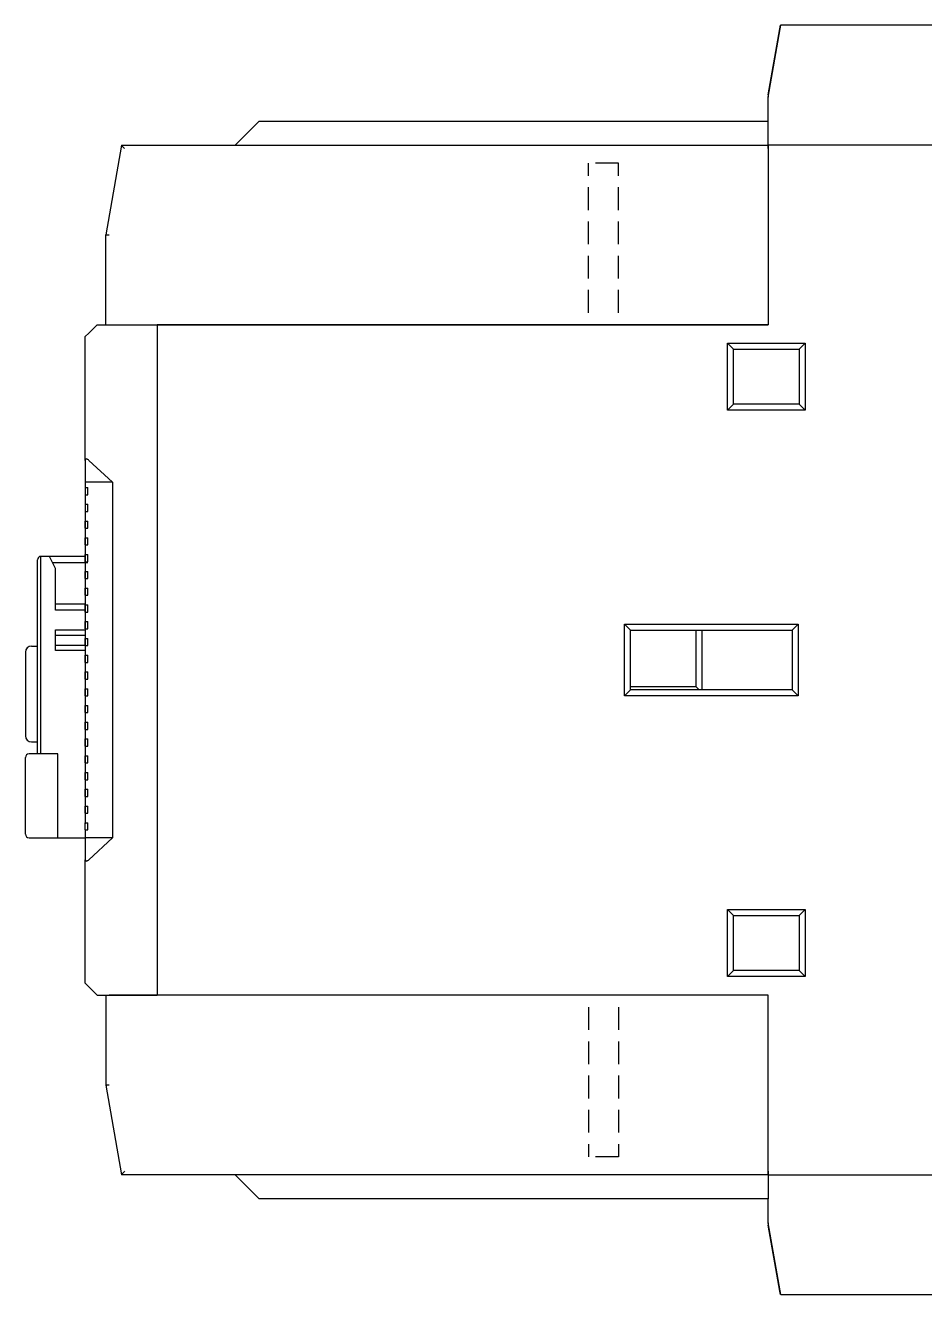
# Model space of a CAD drawing. Header units: millimetres. Extents: x -2535 to -2141, y -1417 to -1300.
# Drawn here: x -2413.8 to -2338.7, y -1411.8 to -1305.8 of the extents above; entities that cross this region are included whole.
import ezdxf

# ---------------------------------------------------------------- set-up
doc = ezdxf.new("R2010")
doc.units = ezdxf.units.MM
doc.linetypes.add('HIDDEN', pattern=[9.525, 6.35, -3.175])
doc.layers.add('도면층1', color=3, linetype='Continuous')

msp = doc.modelspace()

# ---------------------------------------------------------------- linework, layer by layer
at = {"color": 7, "linetype": 'Continuous'}
for p, q in [((-2350.79, -1306.1), (-2350.74, -1305.8)), ((-2350.76, -1306.1), (-2350.7, -1305.8)), ((-2350.7, -1305.8), (-2350.74, -1305.8)), ((-2302.76, -1305.8), (-2350.7, -1305.8)), ((-2351.76, -1311.6), (-2350.79, -1306.1)), ((-2351.76, -1311.8), (-2350.76, -1306.1)), ((-2351.76, -1311.6), (-2351.76, -1311.8)), ((-2351.76, -1313.8), (-2351.76, -1311.8)), ((-2394.26, -1313.8), (-2396.26, -1315.8)), ((-2394.26, -1313.8), (-2351.76, -1313.8)), ((-2351.76, -1315.8), (-2351.76, -1313.8)), ((-2405.74, -1315.8), (-2407.06, -1323.3)), ((-2405.74, -1315.8), (-2351.76, -1315.8)), ((-2405.74, -1315.8), (-2351.76, -1315.8)), ((-2351.76, -1315.8), (-2351.76, -1315.82)), ((-2334.76, -1315.8), (-2351.76, -1315.8)), ((-2351.76, -1315.82), (-2351.76, -1315.8)), ((-2351.76, -1315.82), (-2351.76, -1315.86)), ((-2351.76, -1315.86), (-2351.76, -1315.82)), ((-2351.76, -1315.86), (-2351.76, -1315.9)), ((-2351.76, -1315.9), (-2351.76, -1315.86)), ((-2351.76, -1315.9), (-2351.76, -1315.93)), ((-2351.76, -1315.93), (-2351.76, -1315.9)), ((-2351.76, -1315.93), (-2351.76, -1316.01)), ((-2351.76, -1316.01), (-2351.76, -1315.93)), ((-2351.76, -1316.01), (-2351.76, -1316.1)), ((-2351.76, -1316.1), (-2351.76, -1316.01)), ((-2351.76, -1316.1), (-2351.76, -1330.8)), ((-2351.76, -1316.1), (-2351.76, -1330.8)), ((-2407.06, -1330.8), (-2407.06, -1323.3)), ((-2407.06, -1330.8), (-2407.06, -1323.3)), ((-2407.76, -1330.8), (-2408.46, -1331.5)), ((-2407.76, -1330.8), (-2407.06, -1330.8)), ((-2407.06, -1330.8), (-2406.76, -1330.8)), ((-2406.76, -1330.8), (-2402.76, -1330.8)), ((-2406.76, -1330.8), (-2402.76, -1330.8)), ((-2402.76, -1330.8), (-2351.76, -1330.8)), ((-2402.76, -1330.8), (-2402.76, -1386.8)), ((-2402.76, -1330.8), (-2402.76, -1386.8)), ((-2351.76, -1330.8), (-2402.76, -1330.8)), ((-2408.76, -1331.8), (-2408.46, -1331.5)), ((-2408.76, -1342.13), (-2408.76, -1331.8)), ((-2408.76, -1342.13), (-2408.76, -1331.8)), ((-2355.16, -1332.35), (-2354.66, -1332.85)), ((-2355.16, -1337.95), (-2355.16, -1332.35)), ((-2355.16, -1332.35), (-2348.66, -1332.35)), ((-2348.66, -1332.35), (-2349.16, -1332.85)), ((-2348.66, -1332.35), (-2348.66, -1337.95)), ((-2354.66, -1332.85), (-2349.16, -1332.85)), ((-2354.66, -1337.45), (-2354.66, -1332.85)), ((-2349.16, -1332.85), (-2349.16, -1337.45)), ((-2355.16, -1337.95), (-2354.66, -1337.45)), ((-2349.16, -1337.45), (-2354.66, -1337.45)), ((-2348.66, -1337.95), (-2349.16, -1337.45)), ((-2348.66, -1337.95), (-2355.16, -1337.95)), ((-2408.76, -1342.13), (-2408.76, -1343.95)), ((-2408.46, -1342.13), (-2406.5, -1343.95)), ((-2408.76, -1343.95), (-2408.76, -1344.4)), ((-2406.5, -1343.95), (-2408.76, -1343.95)), ((-2406.5, -1343.95), (-2406.5, -1373.65)), ((-2408.76, -1344.4), (-2408.76, -1345)), ((-2408.76, -1344.4), (-2408.56, -1344.4)), ((-2408.76, -1345), (-2408.76, -1345.8)), ((-2408.76, -1345), (-2408.56, -1345)), ((-2408.56, -1345), (-2408.56, -1344.4)), ((-2408.76, -1345.8), (-2408.76, -1346.1)), ((-2408.76, -1345.8), (-2408.56, -1345.8)), ((-2408.76, -1346.1), (-2408.76, -1346.4)), ((-2408.56, -1346.4), (-2408.56, -1345.8)), ((-2408.76, -1346.4), (-2408.76, -1347.2)), ((-2408.76, -1346.4), (-2408.56, -1346.4)), ((-2408.76, -1347.8), (-2408.76, -1347.2)), ((-2408.76, -1347.2), (-2408.56, -1347.2)), ((-2408.56, -1347.8), (-2408.56, -1347.2)), ((-2408.76, -1347.8), (-2408.76, -1348.6)), ((-2408.76, -1347.8), (-2408.56, -1347.8)), ((-2408.76, -1349.2), (-2408.76, -1348.6)), ((-2408.76, -1348.6), (-2408.56, -1348.6)), ((-2408.76, -1349.2), (-2408.76, -1350)), ((-2408.76, -1349.2), (-2408.56, -1349.2)), ((-2408.56, -1349.2), (-2408.56, -1348.6)), ((-2412.46, -1366.65), (-2412.46, -1350.15)), ((-2408.76, -1350.15), (-2412.46, -1350.15)), ((-2411.26, -1351.15), (-2411.76, -1350.15)), ((-2408.76, -1350.6), (-2408.76, -1350)), ((-2408.76, -1350), (-2408.56, -1350)), ((-2408.56, -1350.6), (-2408.56, -1350)), ((-2412.76, -1366.65), (-2412.76, -1350.45)), ((-2411.51, -1350.65), (-2408.56, -1350.65)), ((-2411.26, -1354.65), (-2411.26, -1351.15)), ((-2408.76, -1350.6), (-2408.76, -1351.4)), ((-2408.76, -1350.6), (-2408.56, -1350.6)), ((-2408.76, -1352), (-2408.76, -1351.4)), ((-2408.76, -1351.4), (-2408.56, -1351.4)), ((-2408.56, -1352), (-2408.56, -1351.4)), ((-2408.76, -1352), (-2408.76, -1352.8)), ((-2408.76, -1352), (-2408.56, -1352)), ((-2408.76, -1353.4), (-2408.76, -1352.8)), ((-2408.76, -1352.8), (-2408.56, -1352.8)), ((-2408.76, -1353.4), (-2408.76, -1354.2)), ((-2408.76, -1353.4), (-2408.56, -1353.4)), ((-2408.56, -1353.4), (-2408.56, -1352.8)), ((-2408.76, -1354.15), (-2411.26, -1354.15)), ((-2408.76, -1354.65), (-2411.26, -1354.65)), ((-2408.76, -1354.8), (-2408.76, -1354.2)), ((-2408.76, -1354.2), (-2408.56, -1354.2)), ((-2408.56, -1354.8), (-2408.56, -1354.2)), ((-2408.76, -1354.8), (-2408.76, -1355.6)), ((-2408.76, -1354.8), (-2408.56, -1354.8)), ((-2408.76, -1356.2), (-2408.76, -1355.6)), ((-2408.76, -1355.6), (-2408.56, -1355.6)), ((-2408.56, -1356.2), (-2408.56, -1355.6)), ((-2411.26, -1358.02), (-2411.26, -1356.29)), ((-2411.26, -1356.29), (-2408.76, -1356.29)), ((-2411.26, -1356.72), (-2408.76, -1356.72)), ((-2408.76, -1356.2), (-2408.76, -1357)), ((-2408.76, -1356.2), (-2408.56, -1356.2)), ((-2363.76, -1355.8), (-2349.26, -1355.8)), ((-2363.76, -1361.8), (-2363.76, -1355.8)), ((-2363.76, -1355.8), (-2363.26, -1356.3)), ((-2363.26, -1361.3), (-2363.26, -1356.3)), ((-2363.26, -1356.3), (-2349.76, -1356.3)), ((-2357.76, -1361.05), (-2357.76, -1356.3)), ((-2357.26, -1361.3), (-2357.26, -1356.3)), ((-2349.26, -1355.8), (-2349.76, -1356.3)), ((-2349.76, -1356.3), (-2349.76, -1361.3)), ((-2349.26, -1355.8), (-2349.26, -1361.8)), ((-2413.26, -1357.65), (-2412.76, -1357.65)), ((-2408.76, -1357.59), (-2411.26, -1357.59)), ((-2408.76, -1357.6), (-2408.76, -1357)), ((-2408.76, -1357), (-2408.56, -1357)), ((-2408.76, -1357.6), (-2408.76, -1358.4)), ((-2408.76, -1357.6), (-2408.56, -1357.6)), ((-2408.56, -1357.6), (-2408.56, -1357)), ((-2413.76, -1358.15), (-2413.76, -1365.15)), ((-2408.76, -1358.02), (-2411.26, -1358.02)), ((-2408.76, -1359), (-2408.76, -1358.4)), ((-2408.76, -1358.4), (-2408.56, -1358.4)), ((-2408.56, -1359), (-2408.56, -1358.4)), ((-2408.76, -1359), (-2408.76, -1359.8)), ((-2408.76, -1359), (-2408.56, -1359)), ((-2408.76, -1360.4), (-2408.76, -1359.8)), ((-2408.76, -1359.8), (-2408.56, -1359.8)), ((-2408.56, -1360.4), (-2408.56, -1359.8)), ((-2408.76, -1360.4), (-2408.76, -1361.2)), ((-2408.76, -1360.4), (-2408.56, -1360.4)), ((-2408.76, -1361.8), (-2408.76, -1361.2)), ((-2408.76, -1361.2), (-2408.56, -1361.2)), ((-2408.76, -1361.8), (-2408.76, -1362.6)), ((-2408.76, -1361.8), (-2408.56, -1361.8)), ((-2408.56, -1361.8), (-2408.56, -1361.2)), ((-2363.76, -1361.8), (-2363.26, -1361.3)), ((-2349.26, -1361.8), (-2363.76, -1361.8)), ((-2357.76, -1361.05), (-2363.26, -1361.05)), ((-2349.76, -1361.3), (-2363.26, -1361.3)), ((-2357.51, -1361.3), (-2357.76, -1361.05)), ((-2349.26, -1361.8), (-2349.76, -1361.3)), ((-2408.76, -1363.2), (-2408.76, -1362.6)), ((-2408.76, -1362.6), (-2408.56, -1362.6)), ((-2408.56, -1363.2), (-2408.56, -1362.6)), ((-2408.76, -1363.2), (-2408.76, -1364)), ((-2408.76, -1363.2), (-2408.56, -1363.2)), ((-2408.76, -1364.6), (-2408.76, -1364)), ((-2408.76, -1364), (-2408.56, -1364)), ((-2408.56, -1364.6), (-2408.56, -1364)), ((-2408.76, -1364.6), (-2408.76, -1365.4)), ((-2408.76, -1364.6), (-2408.56, -1364.6)), ((-2413.26, -1365.65), (-2412.76, -1365.65)), ((-2408.76, -1366), (-2408.76, -1365.4)), ((-2408.76, -1365.4), (-2408.56, -1365.4)), ((-2408.76, -1366), (-2408.76, -1366.8)), ((-2408.76, -1366), (-2408.56, -1366)), ((-2408.56, -1366), (-2408.56, -1365.4)), ((-2413.76, -1373.35), (-2413.76, -1366.95)), ((-2411.06, -1366.65), (-2413.46, -1366.65)), ((-2411.06, -1373.65), (-2411.06, -1366.65)), ((-2408.76, -1367.4), (-2408.76, -1366.8)), ((-2408.76, -1366.8), (-2408.56, -1366.8)), ((-2408.56, -1367.4), (-2408.56, -1366.8)), ((-2408.76, -1367.4), (-2408.76, -1368.2)), ((-2408.76, -1367.4), (-2408.56, -1367.4)), ((-2408.76, -1368.8), (-2408.76, -1368.2)), ((-2408.76, -1368.2), (-2408.56, -1368.2)), ((-2408.56, -1368.8), (-2408.56, -1368.2)), ((-2408.76, -1368.8), (-2408.76, -1369.6)), ((-2408.76, -1368.8), (-2408.56, -1368.8)), ((-2408.76, -1370.2), (-2408.76, -1369.6)), ((-2408.76, -1369.6), (-2408.56, -1369.6)), ((-2408.76, -1370.2), (-2408.76, -1371)), ((-2408.76, -1370.2), (-2408.56, -1370.2)), ((-2408.56, -1370.2), (-2408.56, -1369.6)), ((-2408.76, -1371.6), (-2408.76, -1371)), ((-2408.76, -1371), (-2408.56, -1371)), ((-2408.76, -1371.6), (-2408.76, -1372.4)), ((-2408.76, -1371.6), (-2408.56, -1371.6)), ((-2408.56, -1371.6), (-2408.56, -1371)), ((-2408.76, -1373), (-2408.76, -1372.4)), ((-2408.76, -1372.4), (-2408.56, -1372.4)), ((-2408.56, -1373), (-2408.56, -1372.4)), ((-2413.46, -1373.65), (-2408.76, -1373.65)), ((-2408.76, -1373), (-2408.76, -1373.65)), ((-2408.76, -1373), (-2408.56, -1373)), ((-2408.76, -1373.65), (-2408.76, -1375.48)), ((-2406.5, -1373.65), (-2408.76, -1373.65)), ((-2406.5, -1373.65), (-2408.46, -1375.48)), ((-2408.76, -1385.8), (-2408.76, -1375.48)), ((-2408.76, -1385.8), (-2408.76, -1375.48)), ((-2355.16, -1385.25), (-2355.16, -1379.65)), ((-2355.16, -1379.65), (-2348.66, -1379.65)), ((-2355.16, -1379.65), (-2354.66, -1380.15)), ((-2348.66, -1379.65), (-2349.16, -1380.15)), ((-2348.66, -1379.65), (-2348.66, -1385.25)), ((-2354.66, -1380.15), (-2349.16, -1380.15)), ((-2354.66, -1384.75), (-2354.66, -1380.15)), ((-2349.16, -1380.15), (-2349.16, -1384.75)), ((-2355.16, -1385.25), (-2354.66, -1384.75)), ((-2348.66, -1385.25), (-2355.16, -1385.25)), ((-2349.16, -1384.75), (-2354.66, -1384.75)), ((-2348.66, -1385.25), (-2349.16, -1384.75)), ((-2408.46, -1386.1), (-2408.76, -1385.8)), ((-2408.46, -1386.1), (-2407.76, -1386.8)), ((-2407.76, -1386.8), (-2407.06, -1386.8)), ((-2407.06, -1386.8), (-2407.06, -1394.3)), ((-2407.06, -1386.8), (-2406.76, -1386.8)), ((-2402.76, -1386.8), (-2406.76, -1386.8)), ((-2406.76, -1386.8), (-2402.76, -1386.8)), ((-2351.76, -1386.8), (-2402.76, -1386.8)), ((-2351.76, -1386.8), (-2402.76, -1386.8)), ((-2351.76, -1401.5), (-2351.76, -1386.8)), ((-2351.76, -1401.5), (-2351.76, -1386.8)), ((-2407.06, -1394.3), (-2405.74, -1401.8)), ((-2351.76, -1401.8), (-2405.74, -1401.8)), ((-2351.76, -1401.8), (-2405.74, -1401.8)), ((-2396.26, -1401.8), (-2394.26, -1403.8)), ((-2351.76, -1401.5), (-2351.76, -1401.6)), ((-2351.76, -1401.6), (-2351.76, -1401.5)), ((-2351.76, -1401.6), (-2351.76, -1401.68)), ((-2351.76, -1401.68), (-2351.76, -1401.6)), ((-2351.76, -1401.68), (-2351.76, -1401.71)), ((-2351.76, -1401.71), (-2351.76, -1401.68)), ((-2351.76, -1401.71), (-2351.76, -1401.75)), ((-2351.76, -1401.75), (-2351.76, -1401.71)), ((-2351.76, -1401.75), (-2351.76, -1401.79)), ((-2351.76, -1401.79), (-2351.76, -1401.75)), ((-2351.76, -1401.79), (-2351.76, -1401.8)), ((-2351.76, -1401.8), (-2351.76, -1401.79)), ((-2351.76, -1401.8), (-2351.76, -1403.8)), ((-2351.76, -1401.8), (-2334.76, -1401.8)), ((-2351.76, -1403.8), (-2394.26, -1403.8)), ((-2351.76, -1405.8), (-2351.76, -1403.8)), ((-2351.76, -1405.8), (-2351.76, -1406)), ((-2350.76, -1411.5), (-2351.76, -1405.8)), ((-2350.79, -1411.51), (-2351.76, -1406)), ((-2350.74, -1411.8), (-2350.79, -1411.51)), ((-2350.7, -1411.8), (-2350.76, -1411.5)), ((-2350.7, -1411.8), (-2350.74, -1411.8)), ((-2350.7, -1411.8), (-2302.76, -1411.8))]:
    msp.add_line(p, q, dxfattribs=at)
at = {"color": 7, "linetype": 'HIDDEN', "ltscale": 0.3}
for p, q in [((-2364.26, -1317.3), (-2366.76, -1317.3)), ((-2366.76, -1329.8), (-2366.76, -1317.3)), ((-2364.26, -1329.8), (-2364.26, -1317.3)), ((-2366.76, -1387.8), (-2366.76, -1400.3)), ((-2364.26, -1387.8), (-2364.26, -1400.3)), ((-2364.26, -1400.3), (-2366.76, -1400.3))]:
    msp.add_line(p, q, dxfattribs=at)
at = {"color": 7, "linetype": 'Continuous'}
for centre, radius, start, end in [((-2412.46, -1350.45), 0.3, 90, 180), ((-2413.26, -1358.15), 0.5, 90, 180), ((-2413.26, -1365.15), 0.5, 180, 270), ((-2413.46, -1366.95), 0.3, 90, 180), ((-2413.46, -1373.35), 0.3, 180, 270)]:
    msp.add_arc(centre, radius, start, end, dxfattribs=at)
for points, knots in [([(-2405.74, -1315.8), (-2405.73, -1315.81), (-2405.71, -1315.83), (-2405.67, -1315.88), (-2405.62, -1315.95), (-2405.55, -1316.02), (-2405.51, -1316.08), (-2405.49, -1316.1)], [0, 0, 0, 0, 0.0262851, 0.0923215, 0.1825971, 0.285643, 0.3916222, 0.3916222, 0.3916222, 0.3916222]), ([(-2406.76, -1323.33), (-2406.8, -1323.33), (-2406.87, -1323.32), (-2406.96, -1323.31), (-2407.02, -1323.31), (-2407.05, -1323.31), (-2407.06, -1323.3)], [0, 0, 0, 0, 0.1150262, 0.212718, 0.2781328, 0.301146, 0.301146, 0.301146, 0.301146]), ([(-2408.46, -1342.13), (-2408.49, -1342.11), (-2408.53, -1342.07), (-2408.6, -1342.03), (-2408.67, -1342.01), (-2408.73, -1342.03), (-2408.76, -1342.07), (-2408.76, -1342.11), (-2408.76, -1342.13)], [0, 0, 0, 0, 0.0978068, 0.1818036, 0.2467829, 0.2962552, 0.3456047, 0.408021, 0.408021, 0.408021, 0.408021]), ([(-2408.76, -1375.48), (-2408.76, -1375.5), (-2408.76, -1375.53), (-2408.73, -1375.58), (-2408.67, -1375.6), (-2408.6, -1375.58), (-2408.53, -1375.54), (-2408.49, -1375.5), (-2408.46, -1375.48)], [0, 0, 0, 0, 0.0613402, 0.1112369, 0.1609668, 0.2251705, 0.3086536, 0.4080156, 0.4080156, 0.4080156, 0.4080156]), ([(-2407.06, -1394.3), (-2407.05, -1394.3), (-2407.02, -1394.3), (-2406.96, -1394.3), (-2406.87, -1394.29), (-2406.8, -1394.28), (-2406.76, -1394.28)], [0, 0, 0, 0, 0.0230131, 0.088428, 0.1861198, 0.301146, 0.301146, 0.301146, 0.301146]), ([(-2405.49, -1401.5), (-2405.51, -1401.53), (-2405.55, -1401.59), (-2405.62, -1401.66), (-2405.67, -1401.73), (-2405.71, -1401.77), (-2405.73, -1401.8), (-2405.74, -1401.8)], [0, 0, 0, 0, 0.1059792, 0.209025, 0.2993007, 0.3653371, 0.3916222, 0.3916222, 0.3916222, 0.3916222])]:
    msp.add_open_spline(points, degree=3, knots=knots, dxfattribs=at)
at = {"layer": '도면층1', "color": 7, "linetype": 'Continuous'}
for p, q in [((-2408.76, -1345.13), (-2408.76, -1346.8)), ((-2408.76, -1346.8), (-2408.76, -1370.8)), ((-2408.76, -1370.8), (-2408.76, -1372.48))]:
    msp.add_line(p, q, dxfattribs=at)

doc.saveas('drawing.dxf')
